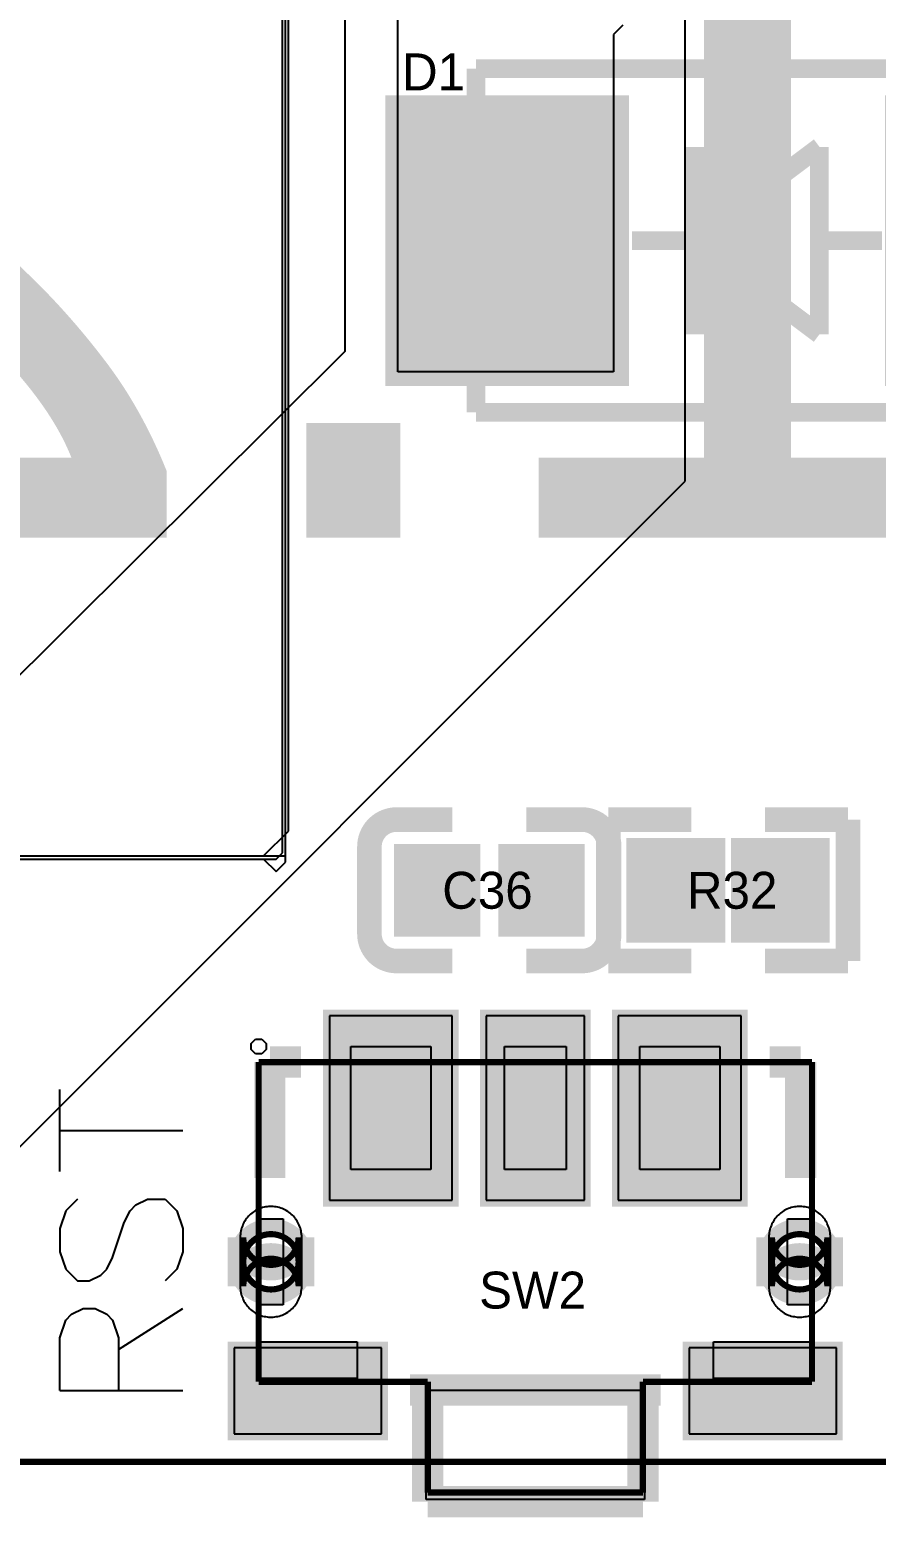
# Model space of a CAD drawing. Header units: millimetres. Extents: x -73.5 to 21.8, y -0.8 to 75.3.
# Drawn here: x -41.96 to -35.07, y -0.48 to 11.62 of the extents above; entities that cross this region are included whole.
import ezdxf

# ---------------------------------------------------------------- set-up
doc = ezdxf.new("R2010")
doc.units = ezdxf.units.MM
for name, color, linetype in [('BottomLayer', 5, 'Continuous'), ('BottomOverlay', 54, 'Continuous'), ('BottomSolder', 6, 'Continuous'), ('KeepOutLayer', 6, 'Continuous'), ('Mechanical15', 56, 'Continuous'), ('Mechanical6', 56, 'Continuous'), ('MidLayer1', 16, 'Continuous'), ('MidLayer2', 76, 'Continuous'), ('MultiLayer', 9, 'Continuous'), ('TopLayer', 1, 'Continuous'), ('TopOverlay', 2, 'Continuous'), ('TopPaste', 8, 'Continuous'), ('TopSolder', 216, 'Continuous')]:
    doc.layers.add(name, color=color, linetype=linetype)

msp = doc.modelspace()

# ---------------------------------------------------------------- linework, layer by layer
at = {"layer": 'BottomLayer'}
for p, q in [((-39.853, 5.105), (-39.853, 22.809)), ((-40.056, 4.902), (-39.853, 5.105)), ((-65.329, 4.902), (-40.056, 4.902))]:
    msp.add_line(p, q, dxfattribs=at)
at = {"layer": 'BottomLayer', "const_width": 0.05}
for points in [[(-40.221, 1.602, 1), (-39.771, 1.602, 1)], [(-35.921, 1.602, 1), (-35.471, 1.602, 1)]]:
    msp.add_lwpolyline(points, format="xyb", close=True, dxfattribs=at)
for points in [[(-40.221, 1.402), (-40.221, 1.802)], [(-39.771, 1.402), (-39.771, 1.802)], [(-35.921, 1.402), (-35.921, 1.802)], [(-35.471, 1.402), (-35.471, 1.802)]]:
    msp.add_lwpolyline(points, dxfattribs=at)
for points in [[(-40.221, 1.802, 1), (-39.771, 1.802)], [(-35.921, 1.802, 1), (-35.471, 1.802)], [(-39.771, 1.402, 1), (-40.221, 1.402)], [(-35.471, 1.402, 1), (-35.921, 1.402)]]:
    msp.add_lwpolyline(points, format="xyb", dxfattribs=at)
at = {"layer": 'BottomSolder', "const_width": 0.152}
for points in [[(-40.272, 1.602, 1), (-39.72, 1.602, 1)], [(-35.972, 1.602, 1), (-35.42, 1.602, 1)]]:
    msp.add_lwpolyline(points, format="xyb", close=True, dxfattribs=at)
for points in [[(-40.272, 1.402), (-40.272, 1.802)], [(-39.72, 1.402), (-39.72, 1.802)], [(-35.972, 1.402), (-35.972, 1.802)], [(-35.42, 1.402), (-35.42, 1.802)]]:
    msp.add_lwpolyline(points, dxfattribs=at)
for points in [[(-40.272, 1.802, 1), (-39.72, 1.802)], [(-35.972, 1.802, 1), (-35.42, 1.802)], [(-39.72, 1.402, 1), (-40.272, 1.402)], [(-35.42, 1.402, 1), (-35.972, 1.402)]]:
    msp.add_lwpolyline(points, format="xyb", dxfattribs=at)
at = {"layer": 'KeepOutLayer', "const_width": 0.05}
msp.add_lwpolyline([(-63.932, -0.025), (-1.727, -0.025)], dxfattribs=at)
at = {"layer": 'Mechanical15'}
for p, q in [((-40.156, 3.377), (-40.121, 3.412)), ((-40.121, 3.412), (-40.071, 3.412)), ((-40.071, 3.412), (-40.036, 3.377)), ((-40.156, 3.352), (-40.156, 3.377)), ((-40.156, 3.327), (-40.156, 3.352)), ((-40.121, 3.292), (-40.156, 3.327)), ((-40.071, 3.292), (-40.121, 3.292)), ((-40.036, 3.327), (-40.071, 3.292)), ((-40.036, 3.377), (-40.036, 3.352)), ((-40.036, 3.352), (-40.036, 3.352)), ((-40.036, 3.352), (-40.036, 3.327)), ((-40.036, 3.352), (-40.036, 3.352)), ((-39.346, 3.352), (-39.346, 3.352)), ((-39.346, 3.352), (-38.696, 3.352)), ((-39.346, 2.352), (-39.346, 3.352)), ((-38.696, 3.352), (-38.696, 2.352)), ((-38.096, 3.352), (-38.096, 3.352)), ((-38.096, 3.352), (-37.596, 3.352)), ((-38.096, 2.352), (-38.096, 3.352)), ((-37.596, 3.352), (-37.596, 2.352)), ((-36.996, 3.352), (-36.996, 3.352)), ((-36.996, 3.352), (-36.346, 3.352)), ((-36.996, 2.352), (-36.996, 3.352)), ((-36.346, 3.352), (-36.346, 2.352)), ((-38.696, 2.352), (-39.346, 2.352)), ((-37.596, 2.352), (-38.096, 2.352)), ((-36.346, 2.352), (-36.996, 2.352)), ((-40.096, 1.952), (-40.096, 1.952)), ((-40.096, 1.952), (-39.896, 1.952)), ((-40.096, 1.252), (-40.096, 1.952)), ((-39.896, 1.952), (-39.896, 1.252)), ((-35.796, 1.952), (-35.796, 1.952)), ((-35.796, 1.952), (-35.596, 1.952)), ((-35.796, 1.252), (-35.796, 1.952)), ((-35.596, 1.952), (-35.596, 1.252)), ((-39.896, 1.252), (-40.096, 1.252)), ((-35.596, 1.252), (-35.796, 1.252)), ((-40.096, 0.652), (-40.096, 0.952)), ((-40.096, 0.952), (-39.296, 0.952)), ((-39.296, 0.952), (-39.296, 0.952)), ((-39.296, 0.952), (-39.296, 0.652)), ((-36.396, 0.652), (-36.396, 0.952)), ((-36.396, 0.952), (-35.596, 0.952)), ((-35.596, 0.952), (-35.596, 0.952)), ((-35.596, 0.952), (-35.596, 0.652)), ((-39.296, 0.652), (-40.096, 0.652)), ((-35.596, 0.652), (-36.396, 0.652))]:
    msp.add_line(p, q, dxfattribs=at)
at = {"layer": 'Mechanical15', "const_width": 0.0508}
for points in [[(-40.096, 0.626), (-40.096, 3.226)], [(-40.096, 3.226), (-35.596, 3.226)], [(-35.596, 0.626), (-35.596, 3.226)], [(-40.096, 0.626), (-38.721, 0.626)], [(-38.721, -0.274), (-38.721, 0.626)], [(-36.971, 0.626), (-35.596, 0.626)], [(-36.971, -0.274), (-36.971, 0.626)], [(-38.721, -0.274), (-36.971, -0.274)]]:
    msp.add_lwpolyline(points, dxfattribs=at)
at = {"layer": 'Mechanical6'}
for p, q in [((-38.735, -0.33), (-38.735, 0.559)), ((-38.735, 0.559), (-36.957, 0.559)), ((-36.957, 0.559), (-36.957, -0.33)), ((-38.735, -0.33), (-38.735, -0.33)), ((-36.957, -0.33), (-38.735, -0.33))]:
    msp.add_line(p, q, dxfattribs=at)
at = {"layer": 'MidLayer1'}
for p, q in [((-39.878, 4.851), (-39.878, 22.835)), ((-65.278, 4.877), (-40.056, 4.877)), ((-40.056, 4.877), (-39.954, 4.775)), ((-39.954, 4.775), (-39.878, 4.851))]:
    msp.add_line(p, q, dxfattribs=at)
at = {"layer": 'MidLayer1', "const_width": 0.05}
for points in [[(-40.221, 1.602, 1), (-39.771, 1.602, 1)], [(-35.921, 1.602, 1), (-35.471, 1.602, 1)]]:
    msp.add_lwpolyline(points, format="xyb", close=True, dxfattribs=at)
for points in [[(-40.221, 1.402), (-40.221, 1.802)], [(-39.771, 1.402), (-39.771, 1.802)], [(-35.921, 1.402), (-35.921, 1.802)], [(-35.471, 1.402), (-35.471, 1.802)]]:
    msp.add_lwpolyline(points, dxfattribs=at)
for points in [[(-40.221, 1.802, 1), (-39.771, 1.802)], [(-35.921, 1.802, 1), (-35.471, 1.802)], [(-39.771, 1.402, 1), (-40.221, 1.402)], [(-35.471, 1.402, 1), (-35.921, 1.402)]]:
    msp.add_lwpolyline(points, format="xyb", dxfattribs=at)
at = {"layer": 'MidLayer2'}
for p, q in [((-39.903, 4.928), (-39.903, 22.885)), ((-65.303, 4.877), (-39.954, 4.877)), ((-39.954, 4.877), (-39.903, 4.928))]:
    msp.add_line(p, q, dxfattribs=at)
at = {"layer": 'MidLayer2', "const_width": 0.05}
for points in [[(-40.221, 1.602, 1), (-39.771, 1.602, 1)], [(-35.921, 1.602, 1), (-35.471, 1.602, 1)]]:
    msp.add_lwpolyline(points, format="xyb", close=True, dxfattribs=at)
for points in [[(-40.221, 1.402), (-40.221, 1.802)], [(-39.771, 1.402), (-39.771, 1.802)], [(-35.921, 1.402), (-35.921, 1.802)], [(-35.471, 1.402), (-35.471, 1.802)]]:
    msp.add_lwpolyline(points, dxfattribs=at)
for points in [[(-40.221, 1.802, 1), (-39.771, 1.802)], [(-35.921, 1.802, 1), (-35.471, 1.802)], [(-39.771, 1.402, 1), (-40.221, 1.402)], [(-35.471, 1.402, 1), (-35.921, 1.402)]]:
    msp.add_lwpolyline(points, format="xyb", dxfattribs=at)
at = {"layer": 'MultiLayer', "const_width": 0.05}
for points in [[(-40.221, 1.602, 1), (-39.771, 1.602, 1)], [(-35.921, 1.602, 1), (-35.471, 1.602, 1)]]:
    msp.add_lwpolyline(points, format="xyb", close=True, dxfattribs=at)
for points in [[(-40.221, 1.402), (-40.221, 1.802)], [(-39.771, 1.402), (-39.771, 1.802)], [(-35.921, 1.402), (-35.921, 1.802)], [(-35.471, 1.402), (-35.471, 1.802)]]:
    msp.add_lwpolyline(points, dxfattribs=at)
for points in [[(-40.221, 1.802, 1), (-39.771, 1.802)], [(-35.921, 1.802, 1), (-35.471, 1.802)], [(-39.771, 1.402, 1), (-40.221, 1.402)], [(-35.471, 1.402, 1), (-35.921, 1.402)]]:
    msp.add_lwpolyline(points, format="xyb", dxfattribs=at)
at = {"layer": 'TopLayer'}
for p, q in [((-39.878, 4.902), (-39.878, 22.885)), ((-39.395, 13.056), (-39.395, 9.003)), ((-38.964, 8.839), (-38.964, 13.03)), ((-36.627, 7.95), (-36.627, 13.056)), ((-37.135, 11.659), (-37.211, 11.582)), ((-37.211, 11.582), (-37.211, 8.839)), ((-39.395, 9.003), (-44.132, 4.293)), ((-37.211, 8.839), (-38.964, 8.839)), ((-43.256, 1.321), (-36.627, 7.95)), ((-65.329, 4.902), (-39.878, 4.902))]:
    msp.add_line(p, q, dxfattribs=at)
for points, const_width in [([(-38.519, 10.986), (-38.519, 8.826)], 0.889), ([(-37.63, 10.986), (-37.63, 8.826)], 0.889), ([(-37.186, 10.446), (-38.964, 10.446)], 1.079), ([(-33.122, 10.446), (-34.9, 10.446)], 1.079), ([(-37.186, 9.366), (-38.964, 9.366)], 1.079), ([(-33.122, 9.366), (-34.9, 9.366)], 1.079), ([(-38.795, 4.298), (-38.795, 4.948)], 0.3), ([(-38.495, 4.298), (-38.495, 4.948)], 0.3), ([(-37.945, 4.298), (-37.945, 4.948)], 0.3), ([(-37.645, 4.298), (-37.645, 4.948)], 0.3), ([(-36.853, 4.948), (-36.853, 4.298)], 0.3), ([(-36.553, 4.948), (-36.553, 4.298)], 0.3), ([(-36.003, 4.948), (-36.003, 4.298)], 0.3), ([(-35.703, 4.948), (-35.703, 4.298)], 0.3), ([(-38.345, 4.785), (-38.945, 4.785)], 0.325), ([(-37.495, 4.785), (-38.095, 4.785)], 0.325), ([(-37.003, 4.785), (-36.403, 4.785)], 0.325), ([(-36.153, 4.785), (-35.553, 4.785)], 0.325), ([(-38.345, 4.46), (-38.945, 4.46)], 0.325), ([(-37.495, 4.46), (-38.095, 4.46)], 0.325), ([(-37.003, 4.46), (-36.403, 4.46)], 0.325), ([(-36.153, 4.46), (-35.553, 4.46)], 0.325), ([(-39.271, 3.602), (-39.271, 2.102)], 0.5), ([(-38.771, 3.602), (-38.771, 2.102)], 0.5), ([(-38.046, 3.602), (-38.046, 2.102)], 0.4), ([(-37.646, 3.602), (-37.646, 2.102)], 0.4), ([(-36.921, 3.602), (-36.921, 2.102)], 0.5), ([(-36.421, 3.602), (-36.421, 2.102)], 0.5), ([(-39.521, 3.227), (-38.521, 3.227)], 0.75), ([(-38.246, 3.227), (-37.446, 3.227)], 0.75), ([(-37.171, 3.227), (-36.171, 3.227)], 0.75), ([(-39.521, 2.477), (-38.521, 2.477)], 0.75), ([(-38.246, 2.477), (-37.446, 2.477)], 0.75), ([(-37.171, 2.477), (-36.171, 2.477)], 0.75), ([(-40.221, 1.402), (-40.221, 1.802)], 0.05), ([(-39.771, 1.402), (-39.771, 1.802)], 0.05), ([(-35.921, 1.402), (-35.921, 1.802)], 0.05), ([(-35.471, 1.402), (-35.471, 1.802)], 0.05), ([(-39.996, 0.202), (-39.996, 0.902)], 0.6), ([(-39.396, 0.202), (-39.396, 0.902)], 0.6), ([(-36.296, 0.202), (-36.296, 0.902)], 0.6), ([(-35.696, 0.202), (-35.696, 0.902)], 0.6), ([(-40.296, 0.727), (-39.096, 0.727)], 0.35), ([(-36.596, 0.727), (-35.396, 0.727)], 0.35), ([(-40.296, 0.377), (-39.096, 0.377)], 0.35), ([(-36.596, 0.377), (-35.396, 0.377)], 0.35)]:
    msp.add_lwpolyline(points, dxfattribs=dict(at, const_width=const_width))
for points, const_width in [([(-38.519, 9.906, 1), (-37.63, 9.906, 1)], 0.889), ([(-38.795, 4.623, 1), (-38.495, 4.623, 1)], 0.3), ([(-37.945, 4.623, 1), (-37.645, 4.623, 1)], 0.3), ([(-36.853, 4.623, 1), (-36.553, 4.623, 1)], 0.3), ([(-36.003, 4.623, 1), (-35.703, 4.623, 1)], 0.3), ([(-39.271, 2.852, 1), (-38.771, 2.852, 1)], 0.5), ([(-36.921, 2.852, 1), (-36.421, 2.852, 1)], 0.5), ([(-38.046, 2.852, 1), (-37.646, 2.852, 1)], 0.4), ([(-40.221, 1.602, 1), (-39.771, 1.602, 1)], 0.05), ([(-35.921, 1.602, 1), (-35.471, 1.602, 1)], 0.05), ([(-39.871, 0.552, 1), (-39.521, 0.552, 1)], 0.35), ([(-36.171, 0.552, 1), (-35.821, 0.552, 1)], 0.35)]:
    msp.add_lwpolyline(points, format="xyb", close=True, dxfattribs=dict(at, const_width=const_width))
at = {"layer": 'TopLayer', "const_width": 0.05}
for points in [[(-40.221, 1.802, 1), (-39.771, 1.802)], [(-35.921, 1.802, 1), (-35.471, 1.802)], [(-39.771, 1.402, 1), (-40.221, 1.402)], [(-35.471, 1.402, 1), (-35.921, 1.402)]]:
    msp.add_lwpolyline(points, format="xyb", dxfattribs=at)
at = {"layer": 'TopOverlay'}
for p, q in [((-41.713, 2.336), (-41.713, 3.003)), ((-41.713, 2.669), (-40.713, 2.669)), ((-41.57, 2.112), (-41.665, 2.017)), ((-41.141, 2.017), (-41.094, 2.065)), ((-41.094, 2.065), (-40.999, 2.112)), ((-40.999, 2.112), (-40.856, 2.112)), ((-40.856, 2.112), (-40.761, 2.017)), ((-41.665, 2.017), (-41.713, 1.874)), ((-41.189, 1.922), (-41.141, 2.017)), ((-40.761, 2.017), (-40.713, 1.874)), ((-41.713, 1.874), (-41.713, 1.684)), ((-41.284, 1.636), (-41.189, 1.922)), ((-40.713, 1.874), (-40.713, 1.684)), ((-41.713, 1.684), (-41.665, 1.541)), ((-41.332, 1.541), (-41.284, 1.636)), ((-40.713, 1.684), (-40.761, 1.541)), ((-41.665, 1.541), (-41.57, 1.446)), ((-41.475, 1.446), (-41.38, 1.493)), ((-41.38, 1.493), (-41.332, 1.541)), ((-40.761, 1.541), (-40.856, 1.446)), ((-41.57, 1.446), (-41.475, 1.446)), ((-41.618, 1.175), (-41.522, 1.222)), ((-41.522, 1.222), (-41.427, 1.222)), ((-41.427, 1.222), (-41.332, 1.175)), ((-41.237, 0.889), (-40.713, 1.222)), ((-41.713, 0.984), (-41.665, 1.127)), ((-41.665, 1.127), (-41.618, 1.175)), ((-41.332, 1.175), (-41.284, 1.127)), ((-41.284, 1.127), (-41.237, 0.984)), ((-41.713, 0.556), (-41.713, 0.984)), ((-41.237, 0.984), (-41.237, 0.556)), ((-41.713, 0.556), (-40.713, 0.556))]:
    msp.add_line(p, q, dxfattribs=at)
for points, const_width in [([(-38.329, 11.303), (-33.757, 11.303)], 0.152), ([(-38.329, 11.049), (-38.329, 11.303)], 0.152), ([(-36.551, 9.906), (-35.535, 10.668)], 0.152), ([(-36.551, 9.144), (-36.551, 10.668)], 0.152), ([(-35.535, 9.144), (-35.535, 10.668)], 0.152), ([(-37.059, 9.906), (-36.551, 9.906)], 0.152), ([(-36.551, 9.906), (-35.535, 9.144)], 0.152), ([(-35.535, 9.906), (-35.027, 9.906)], 0.152), ([(-38.329, 8.763), (-38.329, 8.509)], 0.152), ([(-38.329, 8.509), (-33.757, 8.509)], 0.152), ([(-38.97, 5.198), (-38.52, 5.198)], 0.2), ([(-37.92, 5.198), (-37.47, 5.198)], 0.2), ([(-37.253, 4.048), (-37.253, 5.198)], 0.2), ([(-37.253, 5.198), (-36.578, 5.198)], 0.2), ([(-35.978, 5.198), (-35.303, 5.198)], 0.2), ([(-35.303, 4.048), (-35.303, 5.198)], 0.2), ([(-39.195, 4.268), (-39.195, 4.978)], 0.2), ([(-37.245, 4.268), (-37.245, 4.978)], 0.2), ([(-38.97, 4.048), (-38.52, 4.048)], 0.2), ([(-37.92, 4.048), (-37.47, 4.048)], 0.2), ([(-37.253, 4.048), (-36.578, 4.048)], 0.2), ([(-35.978, 4.048), (-35.303, 4.048)], 0.2), ([(-40.005, 2.283), (-40.005, 3.226)], 0.254), ([(-40.005, 3.226), (-39.752, 3.226)], 0.254), ([(-35.94, 3.226), (-35.687, 3.226)], 0.254), ([(-35.687, 2.283), (-35.687, 3.226)], 0.254), ([(-38.865, 0.559), (-36.827, 0.559)], 0.254), ([(-38.721, -0.348), (-38.721, 0.559)], 0.254), ([(-36.971, -0.348), (-36.971, 0.559)], 0.254), ([(-38.721, -0.348), (-36.971, -0.348)], 0.254)]:
    msp.add_lwpolyline(points, dxfattribs=dict(at, const_width=const_width))
at = {"layer": 'TopOverlay', "const_width": 0.2}
for points in [[(-39.195, 4.978, -0.414214), (-38.975, 5.198)], [(-37.465, 5.198, -0.414214), (-37.245, 4.978)], [(-38.975, 4.048, -0.414214), (-39.195, 4.268)], [(-37.245, 4.268, -0.414214), (-37.465, 4.048)]]:
    msp.add_lwpolyline(points, format="xyb", dxfattribs=at)
at = {"layer": 'TopOverlay', "const_width": 0.1}
for points in [[(-39.025, 5.198, 1), (-38.925, 5.198, 1)], [(-37.515, 5.198, 1), (-37.415, 5.198, 1)], [(-39.245, 4.978, 1), (-39.145, 4.978, 1)], [(-37.295, 4.978, 1), (-37.195, 4.978, 1)], [(-39.245, 4.268, 1), (-39.145, 4.268, 1)], [(-37.295, 4.268, 1), (-37.195, 4.268, 1)], [(-39.025, 4.048, 1), (-38.925, 4.048, 1)], [(-37.515, 4.048, 1), (-37.415, 4.048, 1)]]:
    msp.add_lwpolyline(points, format="xyb", close=True, dxfattribs=at)
at = {"layer": 'TopPaste'}
for p, q in [((-39.521, 3.602), (-39.521, 3.602)), ((-39.521, 3.602), (-39.521, 2.102)), ((-38.521, 3.602), (-39.521, 3.602)), ((-38.521, 2.102), (-38.521, 3.602)), ((-38.246, 3.602), (-38.246, 3.602)), ((-38.246, 3.602), (-38.246, 2.102)), ((-37.446, 3.602), (-38.246, 3.602)), ((-37.446, 2.102), (-37.446, 3.602)), ((-36.171, 3.602), (-37.171, 3.602)), ((-37.171, 3.602), (-37.171, 2.102)), ((-36.171, 2.102), (-36.171, 3.602)), ((-39.521, 2.102), (-38.521, 2.102)), ((-38.246, 2.102), (-37.446, 2.102)), ((-37.171, 2.102), (-36.171, 2.102)), ((-36.171, 2.102), (-36.171, 2.102)), ((-40.203, 1.943), (-40.209, 1.932)), ((-40.195, 1.953), (-40.203, 1.943)), ((-40.188, 1.963), (-40.195, 1.953)), ((-40.179, 1.972), (-40.188, 1.963)), ((-40.171, 1.981), (-40.179, 1.972)), ((-40.162, 1.989), (-40.171, 1.981)), ((-40.152, 1.997), (-40.162, 1.989)), ((-40.142, 2.005), (-40.152, 1.997)), ((-40.132, 2.012), (-40.142, 2.005)), ((-40.121, 2.018), (-40.132, 2.012)), ((-40.11, 2.024), (-40.121, 2.018)), ((-40.099, 2.03), (-40.11, 2.024)), ((-40.087, 2.035), (-40.099, 2.03)), ((-40.076, 2.039), (-40.087, 2.035)), ((-40.064, 2.043), (-40.076, 2.039)), ((-40.052, 2.046), (-40.064, 2.043)), ((-40.04, 2.048), (-40.052, 2.046)), ((-40.027, 2.05), (-40.04, 2.048)), ((-40.015, 2.051), (-40.027, 2.05)), ((-40.002, 2.052), (-40.015, 2.051)), ((-40.002, 2.052), (-40.002, 2.052)), ((-39.99, 2.052), (-40.002, 2.052)), ((-39.977, 2.051), (-39.99, 2.052)), ((-39.965, 2.05), (-39.977, 2.051)), ((-39.953, 2.048), (-39.965, 2.05)), ((-39.94, 2.046), (-39.953, 2.048)), ((-39.928, 2.043), (-39.94, 2.046)), ((-39.916, 2.039), (-39.928, 2.043)), ((-39.905, 2.035), (-39.916, 2.039)), ((-39.893, 2.03), (-39.905, 2.035)), ((-39.882, 2.024), (-39.893, 2.03)), ((-39.871, 2.018), (-39.882, 2.024)), ((-39.86, 2.012), (-39.871, 2.018)), ((-39.85, 2.005), (-39.86, 2.012)), ((-39.84, 1.997), (-39.85, 2.005)), ((-39.831, 1.989), (-39.84, 1.997)), ((-39.822, 1.981), (-39.831, 1.989)), ((-39.813, 1.972), (-39.822, 1.981)), ((-39.805, 1.963), (-39.813, 1.972)), ((-39.797, 1.953), (-39.805, 1.963)), ((-39.79, 1.943), (-39.797, 1.953)), ((-39.783, 1.932), (-39.79, 1.943)), ((-35.902, 1.943), (-35.909, 1.932)), ((-35.895, 1.953), (-35.902, 1.943)), ((-35.887, 1.963), (-35.895, 1.953)), ((-35.879, 1.972), (-35.887, 1.963)), ((-35.87, 1.981), (-35.879, 1.972)), ((-35.861, 1.989), (-35.87, 1.981)), ((-35.852, 1.997), (-35.861, 1.989)), ((-35.842, 2.005), (-35.852, 1.997)), ((-35.832, 2.012), (-35.842, 2.005)), ((-35.821, 2.018), (-35.832, 2.012)), ((-35.81, 2.024), (-35.821, 2.018)), ((-35.799, 2.03), (-35.81, 2.024)), ((-35.787, 2.035), (-35.799, 2.03)), ((-35.776, 2.039), (-35.787, 2.035)), ((-35.764, 2.043), (-35.776, 2.039)), ((-35.752, 2.046), (-35.764, 2.043)), ((-35.739, 2.048), (-35.752, 2.046)), ((-35.727, 2.05), (-35.739, 2.048)), ((-35.715, 2.051), (-35.727, 2.05)), ((-35.702, 2.052), (-35.715, 2.051)), ((-35.702, 2.052), (-35.702, 2.052)), ((-35.69, 2.052), (-35.702, 2.052)), ((-35.677, 2.051), (-35.69, 2.052)), ((-35.665, 2.05), (-35.677, 2.051)), ((-35.652, 2.048), (-35.665, 2.05)), ((-35.64, 2.046), (-35.652, 2.048)), ((-35.628, 2.043), (-35.64, 2.046)), ((-35.616, 2.039), (-35.628, 2.043)), ((-35.605, 2.035), (-35.616, 2.039)), ((-35.593, 2.03), (-35.605, 2.035)), ((-35.582, 2.024), (-35.593, 2.03)), ((-35.571, 2.018), (-35.582, 2.024)), ((-35.56, 2.012), (-35.571, 2.018)), ((-35.55, 2.005), (-35.56, 2.012)), ((-35.54, 1.997), (-35.55, 2.005)), ((-35.53, 1.989), (-35.54, 1.997)), ((-35.521, 1.981), (-35.53, 1.989)), ((-35.513, 1.972), (-35.521, 1.981)), ((-35.504, 1.963), (-35.513, 1.972)), ((-35.497, 1.953), (-35.504, 1.963)), ((-35.489, 1.943), (-35.497, 1.953)), ((-35.483, 1.932), (-35.489, 1.943)), ((-40.245, 1.827), (-40.246, 1.814)), ((-40.243, 1.839), (-40.245, 1.827)), ((-40.241, 1.851), (-40.243, 1.839)), ((-40.238, 1.864), (-40.241, 1.851)), ((-40.235, 1.876), (-40.238, 1.864)), ((-40.231, 1.887), (-40.235, 1.876)), ((-40.226, 1.899), (-40.231, 1.887)), ((-40.221, 1.91), (-40.226, 1.899)), ((-40.216, 1.921), (-40.221, 1.91)), ((-40.209, 1.932), (-40.216, 1.921)), ((-39.777, 1.921), (-39.783, 1.932)), ((-39.771, 1.91), (-39.777, 1.921)), ((-39.766, 1.899), (-39.771, 1.91)), ((-39.761, 1.887), (-39.766, 1.899)), ((-39.757, 1.876), (-39.761, 1.887)), ((-39.754, 1.864), (-39.757, 1.876)), ((-39.751, 1.851), (-39.754, 1.864)), ((-39.749, 1.839), (-39.751, 1.851)), ((-39.747, 1.827), (-39.749, 1.839)), ((-39.746, 1.814), (-39.747, 1.827)), ((-35.945, 1.827), (-35.946, 1.814)), ((-35.943, 1.839), (-35.945, 1.827)), ((-35.941, 1.851), (-35.943, 1.839)), ((-35.938, 1.864), (-35.941, 1.851)), ((-35.935, 1.876), (-35.938, 1.864)), ((-35.931, 1.887), (-35.935, 1.876)), ((-35.926, 1.899), (-35.931, 1.887)), ((-35.921, 1.91), (-35.926, 1.899)), ((-35.915, 1.921), (-35.921, 1.91)), ((-35.909, 1.932), (-35.915, 1.921)), ((-35.476, 1.921), (-35.483, 1.932)), ((-35.471, 1.91), (-35.476, 1.921)), ((-35.466, 1.899), (-35.471, 1.91)), ((-35.461, 1.887), (-35.466, 1.899)), ((-35.457, 1.876), (-35.461, 1.887)), ((-35.454, 1.864), (-35.457, 1.876)), ((-35.451, 1.851), (-35.454, 1.864)), ((-35.449, 1.839), (-35.451, 1.851)), ((-35.447, 1.827), (-35.449, 1.839)), ((-35.446, 1.814), (-35.447, 1.827)), ((-40.246, 1.814), (-40.246, 1.802)), ((-40.246, 1.802), (-40.246, 1.402)), ((-39.746, 1.802), (-39.746, 1.814)), ((-39.746, 1.402), (-39.746, 1.802)), ((-35.946, 1.814), (-35.946, 1.802)), ((-35.946, 1.802), (-35.946, 1.402)), ((-35.446, 1.802), (-35.446, 1.814)), ((-35.446, 1.402), (-35.446, 1.802)), ((-40.246, 1.402), (-40.246, 1.389)), ((-40.246, 1.389), (-40.245, 1.377)), ((-40.245, 1.377), (-40.243, 1.365)), ((-40.243, 1.365), (-40.241, 1.352)), ((-40.241, 1.352), (-40.238, 1.34)), ((-40.238, 1.34), (-40.235, 1.328)), ((-39.757, 1.328), (-39.754, 1.34)), ((-39.754, 1.34), (-39.751, 1.352)), ((-39.751, 1.352), (-39.749, 1.365)), ((-39.749, 1.365), (-39.747, 1.377)), ((-39.747, 1.377), (-39.746, 1.389)), ((-39.746, 1.389), (-39.746, 1.402)), ((-35.946, 1.402), (-35.946, 1.389)), ((-35.946, 1.389), (-35.945, 1.377)), ((-35.945, 1.377), (-35.943, 1.365)), ((-35.943, 1.365), (-35.941, 1.352)), ((-35.941, 1.352), (-35.938, 1.34)), ((-35.938, 1.34), (-35.935, 1.328)), ((-35.457, 1.328), (-35.454, 1.34)), ((-35.454, 1.34), (-35.451, 1.352)), ((-35.451, 1.352), (-35.449, 1.365)), ((-35.449, 1.365), (-35.447, 1.377)), ((-35.447, 1.377), (-35.446, 1.389)), ((-35.446, 1.389), (-35.446, 1.402)), ((-40.235, 1.328), (-40.231, 1.316)), ((-40.231, 1.316), (-40.226, 1.305)), ((-40.226, 1.305), (-40.221, 1.293)), ((-40.221, 1.293), (-40.216, 1.282)), ((-40.216, 1.282), (-40.209, 1.271)), ((-40.209, 1.271), (-40.203, 1.261)), ((-40.203, 1.261), (-40.195, 1.251)), ((-40.195, 1.251), (-40.188, 1.241)), ((-40.188, 1.241), (-40.179, 1.232)), ((-40.179, 1.232), (-40.171, 1.223)), ((-40.171, 1.223), (-40.162, 1.214)), ((-40.162, 1.214), (-40.152, 1.206)), ((-39.84, 1.206), (-39.831, 1.214)), ((-39.831, 1.214), (-39.822, 1.223)), ((-39.822, 1.223), (-39.813, 1.232)), ((-39.813, 1.232), (-39.805, 1.241)), ((-39.805, 1.241), (-39.797, 1.251)), ((-39.797, 1.251), (-39.79, 1.261)), ((-39.79, 1.261), (-39.783, 1.271)), ((-39.783, 1.271), (-39.777, 1.282)), ((-39.777, 1.282), (-39.771, 1.293)), ((-39.771, 1.293), (-39.766, 1.305)), ((-39.766, 1.305), (-39.761, 1.316)), ((-39.761, 1.316), (-39.757, 1.328)), ((-35.935, 1.328), (-35.931, 1.316)), ((-35.931, 1.316), (-35.926, 1.305)), ((-35.926, 1.305), (-35.921, 1.293)), ((-35.921, 1.293), (-35.915, 1.282)), ((-35.915, 1.282), (-35.909, 1.271)), ((-35.909, 1.271), (-35.902, 1.261)), ((-35.902, 1.261), (-35.895, 1.251)), ((-35.895, 1.251), (-35.887, 1.241)), ((-35.887, 1.241), (-35.879, 1.232)), ((-35.879, 1.232), (-35.87, 1.223)), ((-35.87, 1.223), (-35.861, 1.214)), ((-35.861, 1.214), (-35.852, 1.206)), ((-35.54, 1.206), (-35.53, 1.214)), ((-35.53, 1.214), (-35.521, 1.223)), ((-35.521, 1.223), (-35.513, 1.232)), ((-35.513, 1.232), (-35.504, 1.241)), ((-35.504, 1.241), (-35.497, 1.251)), ((-35.497, 1.251), (-35.489, 1.261)), ((-35.489, 1.261), (-35.483, 1.271)), ((-35.483, 1.271), (-35.476, 1.282)), ((-35.476, 1.282), (-35.471, 1.293)), ((-35.471, 1.293), (-35.466, 1.305)), ((-35.466, 1.305), (-35.461, 1.316)), ((-35.461, 1.316), (-35.457, 1.328)), ((-40.152, 1.206), (-40.142, 1.199)), ((-40.142, 1.199), (-40.132, 1.192)), ((-40.132, 1.192), (-40.121, 1.185)), ((-40.121, 1.185), (-40.11, 1.179)), ((-40.11, 1.179), (-40.099, 1.174)), ((-40.099, 1.174), (-40.087, 1.169)), ((-40.087, 1.169), (-40.076, 1.165)), ((-40.076, 1.165), (-40.064, 1.161)), ((-40.064, 1.161), (-40.052, 1.158)), ((-40.052, 1.158), (-40.04, 1.156)), ((-40.04, 1.156), (-40.027, 1.154)), ((-40.027, 1.154), (-40.015, 1.153)), ((-40.015, 1.153), (-40.002, 1.152)), ((-40.002, 1.152), (-39.99, 1.152)), ((-39.99, 1.152), (-39.977, 1.153)), ((-39.977, 1.153), (-39.965, 1.154)), ((-39.965, 1.154), (-39.953, 1.156)), ((-39.953, 1.156), (-39.94, 1.158)), ((-39.94, 1.158), (-39.928, 1.161)), ((-39.928, 1.161), (-39.916, 1.165)), ((-39.916, 1.165), (-39.905, 1.169)), ((-39.905, 1.169), (-39.893, 1.174)), ((-39.893, 1.174), (-39.882, 1.179)), ((-39.882, 1.179), (-39.871, 1.185)), ((-39.871, 1.185), (-39.86, 1.192)), ((-39.86, 1.192), (-39.85, 1.199)), ((-39.85, 1.199), (-39.84, 1.206)), ((-35.852, 1.206), (-35.842, 1.199)), ((-35.842, 1.199), (-35.832, 1.192)), ((-35.832, 1.192), (-35.821, 1.185)), ((-35.821, 1.185), (-35.81, 1.179)), ((-35.81, 1.179), (-35.799, 1.174)), ((-35.799, 1.174), (-35.787, 1.169)), ((-35.787, 1.169), (-35.776, 1.165)), ((-35.776, 1.165), (-35.764, 1.161)), ((-35.764, 1.161), (-35.752, 1.158)), ((-35.752, 1.158), (-35.739, 1.156)), ((-35.739, 1.156), (-35.727, 1.154)), ((-35.727, 1.154), (-35.715, 1.153)), ((-35.715, 1.153), (-35.702, 1.152)), ((-35.702, 1.152), (-35.69, 1.152)), ((-35.69, 1.152), (-35.677, 1.153)), ((-35.677, 1.153), (-35.665, 1.154)), ((-35.665, 1.154), (-35.652, 1.156)), ((-35.652, 1.156), (-35.64, 1.158)), ((-35.64, 1.158), (-35.628, 1.161)), ((-35.628, 1.161), (-35.616, 1.165)), ((-35.616, 1.165), (-35.605, 1.169)), ((-35.605, 1.169), (-35.593, 1.174)), ((-35.593, 1.174), (-35.582, 1.179)), ((-35.582, 1.179), (-35.571, 1.185)), ((-35.571, 1.185), (-35.56, 1.192)), ((-35.56, 1.192), (-35.55, 1.199)), ((-35.55, 1.199), (-35.54, 1.206)), ((-39.096, 0.902), (-40.296, 0.902)), ((-40.296, 0.902), (-40.296, 0.202)), ((-39.096, 0.202), (-39.096, 0.902)), ((-36.596, 0.902), (-36.596, 0.902)), ((-36.596, 0.902), (-36.596, 0.202)), ((-35.396, 0.902), (-36.596, 0.902)), ((-35.396, 0.202), (-35.396, 0.902)), ((-40.296, 0.202), (-39.096, 0.202)), ((-39.096, 0.202), (-39.096, 0.202)), ((-36.596, 0.202), (-35.396, 0.202))]:
    msp.add_line(p, q, dxfattribs=at)
for points, const_width in [([(-38.519, 10.986), (-38.519, 8.826)], 0.889), ([(-37.63, 10.986), (-37.63, 8.826)], 0.889), ([(-37.186, 10.446), (-38.964, 10.446)], 1.079), ([(-33.122, 10.446), (-34.9, 10.446)], 1.079), ([(-37.186, 9.366), (-38.964, 9.366)], 1.079), ([(-33.122, 9.366), (-34.9, 9.366)], 1.079), ([(-38.795, 4.298), (-38.795, 4.948)], 0.3), ([(-38.495, 4.298), (-38.495, 4.948)], 0.3), ([(-37.945, 4.298), (-37.945, 4.948)], 0.3), ([(-37.645, 4.298), (-37.645, 4.948)], 0.3), ([(-36.853, 4.948), (-36.853, 4.298)], 0.3), ([(-36.553, 4.948), (-36.553, 4.298)], 0.3), ([(-36.003, 4.948), (-36.003, 4.298)], 0.3), ([(-35.703, 4.948), (-35.703, 4.298)], 0.3), ([(-38.345, 4.785), (-38.945, 4.785)], 0.325), ([(-37.495, 4.785), (-38.095, 4.785)], 0.325), ([(-37.003, 4.785), (-36.403, 4.785)], 0.325), ([(-36.153, 4.785), (-35.553, 4.785)], 0.325), ([(-38.345, 4.46), (-38.945, 4.46)], 0.325), ([(-37.495, 4.46), (-38.095, 4.46)], 0.325), ([(-37.003, 4.46), (-36.403, 4.46)], 0.325), ([(-36.153, 4.46), (-35.553, 4.46)], 0.325)]:
    msp.add_lwpolyline(points, dxfattribs=dict(at, const_width=const_width))
for points, const_width in [([(-38.519, 9.906, 1), (-37.63, 9.906, 1)], 0.889), ([(-38.795, 4.623, 1), (-38.495, 4.623, 1)], 0.3), ([(-37.945, 4.623, 1), (-37.645, 4.623, 1)], 0.3), ([(-36.853, 4.623, 1), (-36.553, 4.623, 1)], 0.3), ([(-36.003, 4.623, 1), (-35.703, 4.623, 1)], 0.3)]:
    msp.add_lwpolyline(points, format="xyb", close=True, dxfattribs=dict(at, const_width=const_width))
at = {"layer": 'TopSolder'}
for points, const_width in [([(-38.57, 11.087), (-38.57, 8.725)], 0.991), ([(-37.579, 11.087), (-37.579, 8.725)], 0.991), ([(-37.084, 10.497), (-39.065, 10.497)], 1.181), ([(-33.02, 10.497), (-35.001, 10.497)], 1.181), ([(-37.084, 9.315), (-39.065, 9.315)], 1.181), ([(-33.02, 9.315), (-35.001, 9.315)], 1.181), ([(-36.904, 5.049), (-36.904, 4.196)], 0.402), ([(-36.502, 5.049), (-36.502, 4.196)], 0.402), ([(-36.054, 5.049), (-36.054, 4.196)], 0.402), ([(-35.652, 5.049), (-35.652, 4.196)], 0.402), ([(-38.821, 4.247), (-38.821, 4.999)], 0.351), ([(-38.47, 4.247), (-38.47, 4.999)], 0.351), ([(-37.971, 4.247), (-37.971, 4.999)], 0.351), ([(-37.62, 4.247), (-37.62, 4.999)], 0.351), ([(-38.294, 4.811), (-38.996, 4.811)], 0.376), ([(-37.444, 4.811), (-38.146, 4.811)], 0.376), ([(-37.105, 4.836), (-36.301, 4.836)], 0.427), ([(-36.255, 4.836), (-35.451, 4.836)], 0.427), ([(-38.294, 4.435), (-38.996, 4.435)], 0.376), ([(-37.444, 4.435), (-38.146, 4.435)], 0.376), ([(-37.105, 4.41), (-36.301, 4.41)], 0.427), ([(-36.255, 4.41), (-35.451, 4.41)], 0.427), ([(-39.296, 3.653), (-39.296, 2.051)], 0.551), ([(-38.746, 3.653), (-38.746, 2.051)], 0.551), ([(-38.071, 3.653), (-38.071, 2.051)], 0.451), ([(-37.621, 3.653), (-37.621, 2.051)], 0.451), ([(-36.946, 3.653), (-36.946, 2.051)], 0.551), ([(-36.396, 3.653), (-36.396, 2.051)], 0.551), ([(-39.572, 3.252), (-38.47, 3.252)], 0.801), ([(-38.297, 3.252), (-37.395, 3.252)], 0.801), ([(-37.222, 3.252), (-36.12, 3.252)], 0.801), ([(-39.572, 2.451), (-38.47, 2.451)], 0.801), ([(-38.297, 2.451), (-37.395, 2.451)], 0.801), ([(-37.222, 2.451), (-36.12, 2.451)], 0.801), ([(-40.272, 1.402), (-40.272, 1.802)], 0.152), ([(-39.72, 1.402), (-39.72, 1.802)], 0.152), ([(-35.972, 1.402), (-35.972, 1.802)], 0.152), ([(-35.42, 1.402), (-35.42, 1.802)], 0.152), ([(-40.021, 0.151), (-40.021, 0.953)], 0.651), ([(-39.37, 0.151), (-39.37, 0.953)], 0.651), ([(-36.322, 0.151), (-36.322, 0.953)], 0.651), ([(-35.671, 0.151), (-35.671, 0.953)], 0.651), ([(-40.347, 0.752), (-39.045, 0.752)], 0.401), ([(-36.647, 0.752), (-35.345, 0.752)], 0.401), ([(-40.347, 0.351), (-39.045, 0.351)], 0.401), ([(-36.647, 0.351), (-35.345, 0.351)], 0.401)]:
    msp.add_lwpolyline(points, dxfattribs=dict(at, const_width=const_width))
for points, const_width in [([(-38.57, 9.906, 1), (-37.579, 9.906, 1)], 0.991), ([(-38.821, 4.623, 1), (-38.47, 4.623, 1)], 0.351), ([(-37.971, 4.623, 1), (-37.62, 4.623, 1)], 0.351), ([(-36.904, 4.623, 1), (-36.502, 4.623, 1)], 0.402), ([(-36.054, 4.623, 1), (-35.652, 4.623, 1)], 0.402), ([(-39.296, 2.852, 1), (-38.746, 2.852, 1)], 0.551), ([(-36.946, 2.852, 1), (-36.396, 2.852, 1)], 0.551), ([(-38.071, 2.852, 1), (-37.621, 2.852, 1)], 0.451), ([(-40.272, 1.602, 1), (-39.72, 1.602, 1)], 0.152), ([(-35.972, 1.602, 1), (-35.42, 1.602, 1)], 0.152), ([(-39.896, 0.552, 1), (-39.495, 0.552, 1)], 0.401), ([(-36.197, 0.552, 1), (-35.796, 0.552, 1)], 0.401)]:
    msp.add_lwpolyline(points, format="xyb", close=True, dxfattribs=dict(at, const_width=const_width))
at = {"layer": 'TopSolder', "const_width": 0.152}
for points in [[(-40.272, 1.802, 1), (-39.72, 1.802)], [(-35.972, 1.802, 1), (-35.42, 1.802)], [(-39.72, 1.402, 1), (-40.272, 1.402)], [(-35.42, 1.402, 1), (-35.972, 1.402)]]:
    msp.add_lwpolyline(points, format="xyb", dxfattribs=at)

# ---------------------------------------------------------------- texts
at = {"layer": 'BottomOverlay', "text_generation_flag": 2}
msp.add_text('V1.2', height=6, rotation=360, dxfattribs=at).set_placement((-28.397, 7.49))
at = {"layer": 'TopOverlay'}
for s, p in [('D1', (-38.93, 11.128)), ('C36', (-38.603, 4.473)), ('R32', (-36.613, 4.473)), ('SW2', (-38.303, 1.222))]:
    msp.add_text(s, height=0.3, dxfattribs=at).set_placement(p)

doc.saveas('drawing.dxf')
